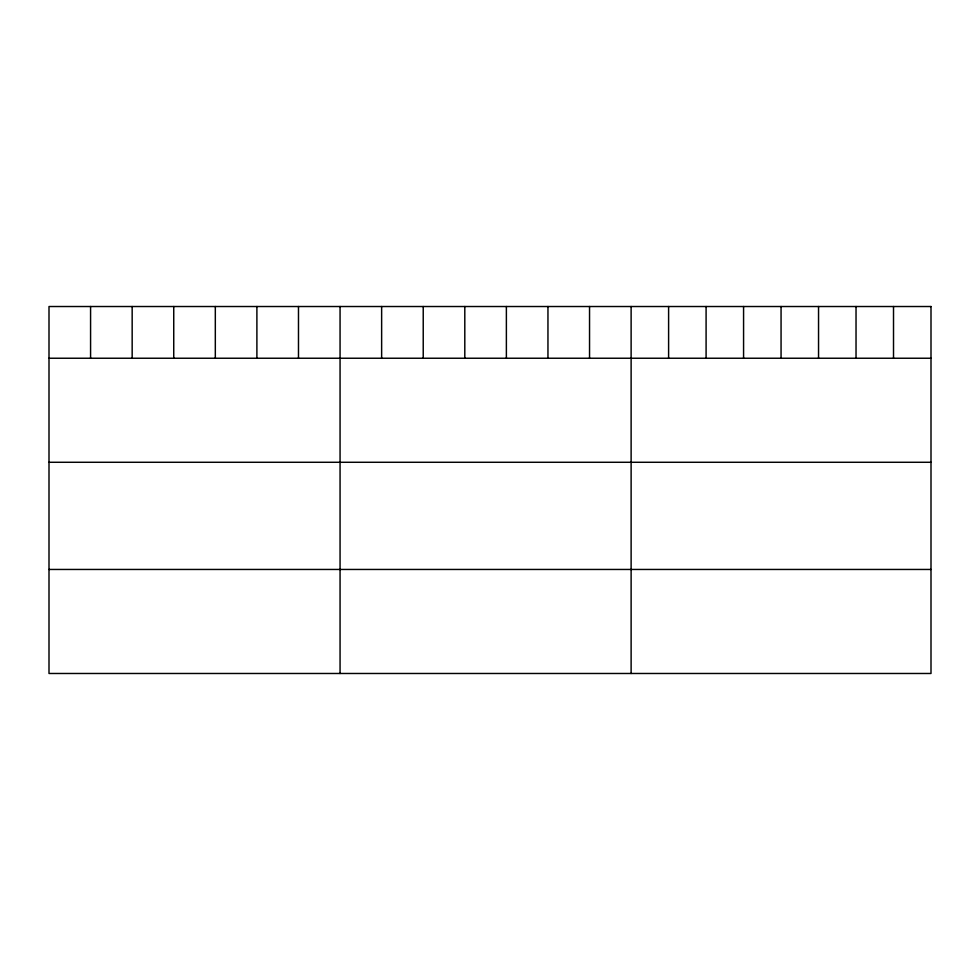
<?xml version="1.0" encoding="UTF-8"?>
<svg xmlns="http://www.w3.org/2000/svg" width="980" height="980" viewBox="0 0 980 980"><rect width="100%" height="100%" fill="white"/><g stroke="black" fill="none" stroke-linecap="round" stroke-linejoin="round"><path stroke-width="1.47" d="M49 358.239L931 358.239M49 462.278L931 462.278M49 569.454L931 569.454M893.515 306.519L893.515 358.239M856.03 306.519L856.03 358.239M818.545 306.519L818.545 358.239M781.06 306.519L781.06 358.239M743.575 306.519L743.575 358.239M706.09 306.519L706.09 358.239M668.605 306.519L668.605 358.239M631.12 306.519L631.12 673.481M589.543 306.519L589.543 358.239M547.955 306.519L547.955 358.239M506.378 306.519L506.378 358.239M464.802 306.519L464.802 358.239M423.225 306.519L423.225 358.239M381.637 306.519L381.637 358.239M340.06 306.519L340.06 673.481M298.483 306.519L298.483 358.239M256.895 306.519L256.895 358.239M215.318 306.519L215.318 358.239M173.742 306.519L173.742 358.239M132.165 306.519L132.165 358.239M90.577 306.519L90.577 358.239M931 306.519L49 306.519L49 673.481L931 673.481L931 306.519"/></g></svg>
